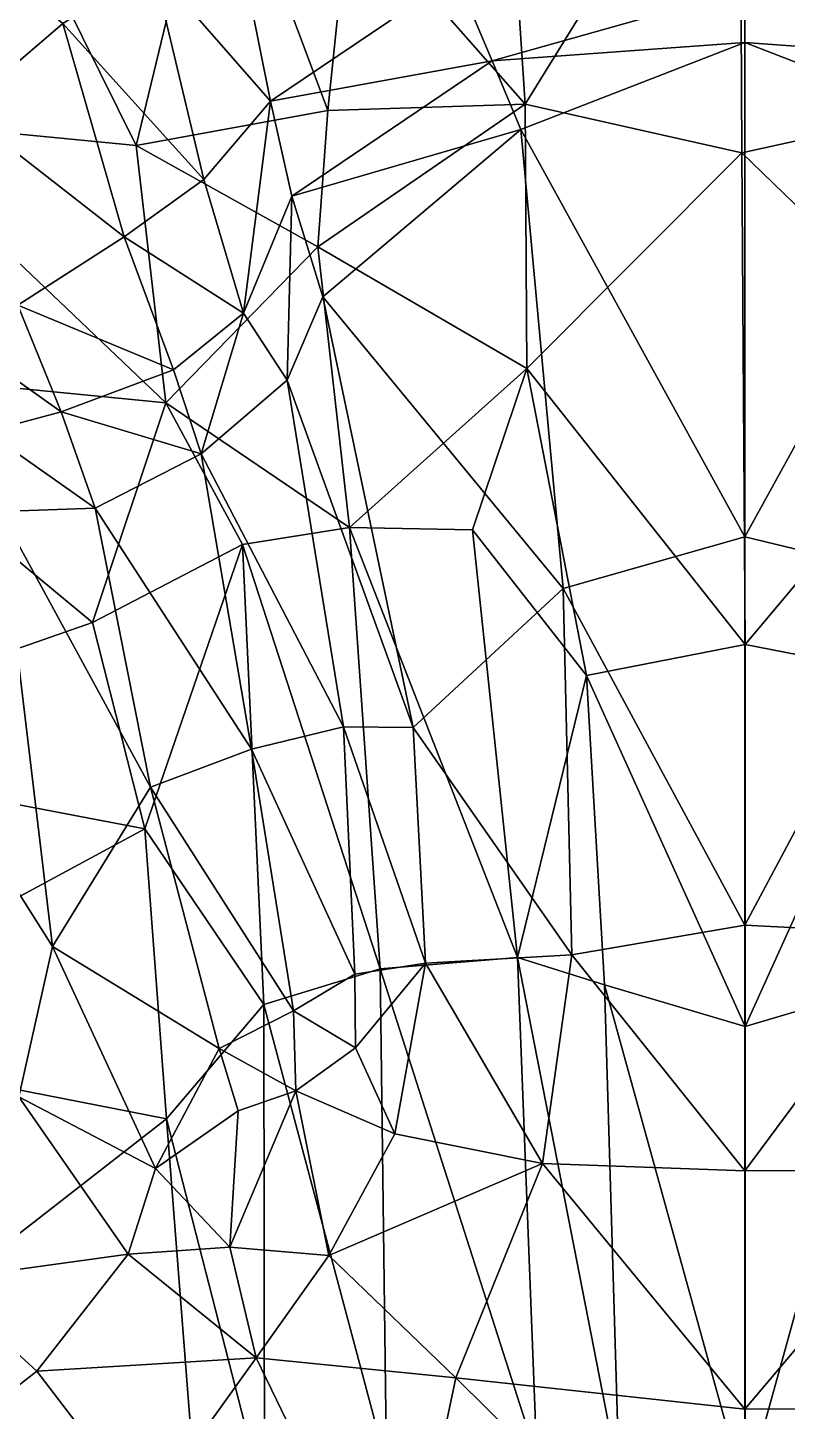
# Model space of a CAD drawing. Extents: x -4.77 to 4.77, y -2.48 to 3.3.
# Drawn here: x -0.1608 to 0.0092, y -0.2596 to 0.0501 of the extents above; entities that cross this region are included whole.
import ezdxf

# ---------------------------------------------------------------- set-up
doc = ezdxf.new("R2010")
doc.units = 0

msp = doc.modelspace()

# ---------------------------------------------------------------- linework, layer by layer
for points in [[(-0.04944, 0.03297, -1.16012), (-0.05414, 0.10436, -1.17116), (-0.00139, 0.11077, -1.1718)], [(-0.04944, 0.03297, 1.16012), (-0.00139, 0.11077, 1.1718), (-0.05414, 0.10436, 1.17116)], [(-0.04944, 0.03297, -1.16012), (-0.00139, 0.11077, -1.1718), (-0.00095, 0.02212, -1.158)], [(-0.04944, 0.03297, 1.16012), (-0.00095, 0.02212, 1.158), (-0.00139, 0.11077, 1.1718)], [(0.0481, 0.03289, -1.1601), (-0.00139, 0.11077, -1.1718), (0.05128, 0.10439, -1.17116)], [(0.0481, 0.03289, -1.1601), (-0.00095, 0.02212, -1.158), (-0.00139, 0.11077, -1.1718)], [(0.0481, 0.03289, 1.1601), (0.05128, 0.10439, 1.17116), (-0.00139, 0.11077, 1.1718)], [(0.0481, 0.03289, 1.1601), (-0.00139, 0.11077, 1.1718), (-0.00095, 0.02212, 1.158)], [(-0.04944, 0.03297, -1.16012), (-0.08884, 0.07774, -1.16704), (-0.05414, 0.10436, -1.17116)], [(-0.04944, 0.03297, 1.16012), (-0.05414, 0.10436, 1.17116), (-0.08884, 0.07774, 1.16704)], [(-0.13652, 0.02374, -1.1574), (-0.19651, 0.02959, -1.15608), (-0.17296, 0.0972, -1.16796)], [(-0.13652, 0.02374, 1.1574), (-0.17296, 0.0972, 1.16796), (-0.19651, 0.02959, 1.15608)], [(-0.13652, 0.02374, -1.1574), (-0.17296, 0.0972, -1.16796), (-0.11856, 0.09814, -1.16964)], [(-0.13652, 0.02374, 1.1574), (-0.11856, 0.09814, 1.16964), (-0.17296, 0.0972, 1.16796)], [(-0.11856, 0.09814, -1.16964), (-0.09365, 0.03156, -1.15963), (-0.13652, 0.02374, -1.1574)], [(-0.11856, 0.09814, 1.16964), (-0.13652, 0.02374, 1.1574), (-0.09365, 0.03156, 1.15963)], [(-0.11856, 0.09814, -1.16964), (-0.08884, 0.07774, -1.16704), (-0.09365, 0.03156, -1.15963)], [(-0.11856, 0.09814, 1.16964), (-0.09365, 0.03156, 1.15963), (-0.08884, 0.07774, 1.16704)], [(-0.15293, 0.05105, 0.89885), (-0.1859, 0.07858, 0.8563), (-0.17563, 0.03166, 0.88662)], [(-0.15293, 0.05105, -0.89885), (-0.17563, 0.03166, -0.88662), (-0.1859, 0.07858, -0.8563)], [(-0.04944, 0.03297, -1.16012), (-0.09365, 0.03156, -1.15963), (-0.08884, 0.07774, -1.16704)], [(-0.04944, 0.03297, 1.16012), (-0.08884, 0.07774, 1.16704), (-0.09365, 0.03156, 1.15963)], [(-0.13273, 0.06374, 0.8896), (-0.10642, 0.03366, 0.85642), (-0.11368, 0.06972, 0.85989)], [(-0.13273, 0.06374, -0.8896), (-0.11368, 0.06972, -0.85989), (-0.10642, 0.03366, -0.85642)], [(-0.11368, 0.06972, 0.85989), (-0.10642, 0.03366, 0.85642), (-0.06493, 0.0617, 0.85893)], [(-0.11368, 0.06972, -0.85989), (-0.06493, 0.0617, -0.85893), (-0.10642, 0.03366, -0.85642)], [(-0.15293, 0.05105, 0.89885), (-0.12136, 0.01613, 0.89637), (-0.13273, 0.06374, 0.8896)], [(-0.15293, 0.05105, -0.89885), (-0.13273, 0.06374, -0.8896), (-0.12136, 0.01613, -0.89637)], [(-0.13273, 0.06374, 0.8896), (-0.12136, 0.01613, 0.89637), (-0.10642, 0.03366, 0.85642)], [(-0.13273, 0.06374, -0.8896), (-0.10642, 0.03366, -0.85642), (-0.12136, 0.01613, -0.89637)], [(-0.05685, 0.04268, 0.82412), (-0.06493, 0.0617, 0.85893), (-0.10642, 0.03366, 0.85642)], [(-0.05685, 0.04268, -0.82412), (-0.10642, 0.03366, -0.85642), (-0.06493, 0.0617, -0.85893)], [(-0.00026, 0.05867, 0.82751), (-0.06493, 0.0617, 0.85893), (-0.05685, 0.04268, 0.82412)], [(-0.00026, 0.05867, -0.82751), (-0.05685, 0.04268, -0.82412), (-0.06493, 0.0617, -0.85893)], [(0.06442, 0.06169, 0.85894), (-0.00026, 0.05867, 0.82751), (0.05634, 0.04267, 0.82412)], [(0.06442, 0.06169, -0.85894), (0.05634, 0.04267, -0.82412), (-0.00026, 0.05867, -0.82751)], [(-0.05685, 0.04268, 0.82412), (-0.00026, 0.04679, 0.79538), (-0.00026, 0.05867, 0.82751)], [(-0.05685, 0.04268, -0.82412), (-0.00026, 0.05867, -0.82751), (-0.00026, 0.04679, -0.79538)], [(-0.00026, 0.04679, 0.79538), (0.05634, 0.04267, 0.82412), (-0.00026, 0.05867, 0.82751)], [(-0.00026, 0.04679, -0.79538), (-0.00026, 0.05867, -0.82751), (0.05634, 0.04267, -0.82412)], [(-0.17563, 0.03166, 0.88662), (-0.13923, 0.00327, 0.90251), (-0.15293, 0.05105, 0.89885)], [(-0.17563, 0.03166, -0.88662), (-0.15293, 0.05105, -0.89885), (-0.13923, 0.00327, -0.90251)], [(-0.15293, 0.05105, 0.89885), (-0.13923, 0.00327, 0.90251), (-0.12136, 0.01613, 0.89637)], [(-0.15293, 0.05105, -0.89885), (-0.12136, 0.01613, -0.89637), (-0.13923, 0.00327, -0.90251)], [(-0.05685, 0.04268, 0.82412), (-0.05042, 0.02731, 0.79197), (-0.00026, 0.04679, 0.79538)], [(-0.05685, 0.04268, -0.82412), (-0.00026, 0.04679, -0.79538), (-0.05042, 0.02731, -0.79197)], [(-0.05042, 0.02731, 0.79197), (-0.00026, -0.06383, 0.8017), (-0.00026, 0.04679, 0.79538)], [(-0.05042, 0.02731, -0.79197), (-0.00026, 0.04679, -0.79538), (-0.00026, -0.06383, -0.8017)], [(-0.00026, -0.06383, 0.8017), (0.04991, 0.0273, 0.79197), (-0.00026, 0.04679, 0.79538)], [(-0.00026, 0.04679, 0.79538), (0.04991, 0.0273, 0.79197), (0.05634, 0.04267, 0.82412)], [(-0.00026, -0.06383, -0.8017), (-0.00026, 0.04679, -0.79538), (0.04991, 0.0273, -0.79197)], [(-0.00026, 0.04679, -0.79538), (0.05634, 0.04267, -0.82412), (0.04991, 0.0273, -0.79197)], [(-0.05685, 0.04268, 0.82412), (-0.10642, 0.03366, 0.85642), (-0.10169, 0.01239, 0.81653)], [(-0.05685, 0.04268, -0.82412), (-0.10169, 0.01239, -0.81653), (-0.10642, 0.03366, -0.85642)], [(-0.10169, 0.01239, 0.81653), (-0.05042, 0.02731, 0.79197), (-0.05685, 0.04268, 0.82412)], [(-0.10169, 0.01239, -0.81653), (-0.05685, 0.04268, -0.82412), (-0.05042, 0.02731, -0.79197)], [(-0.17563, 0.03166, 0.88662), (-0.16299, -0.01196, 0.88544), (-0.13923, 0.00327, 0.90251)], [(-0.17563, 0.03166, -0.88662), (-0.13923, 0.00327, -0.90251), (-0.16299, -0.01196, -0.88544)], [(-0.13652, 0.02374, -1.1574), (-0.09365, 0.03156, -1.15963), (-0.09586, 0.00103, -1.15671)], [(-0.13652, 0.02374, 1.1574), (-0.09586, 0.00103, 1.15671), (-0.09365, 0.03156, 1.15963)], [(-0.11252, -0.01381, 0.87451), (-0.10642, 0.03366, 0.85642), (-0.12136, 0.01613, 0.89637)], [(-0.11252, -0.01381, -0.87451), (-0.12136, 0.01613, -0.89637), (-0.10642, 0.03366, -0.85642)], [(-0.11252, -0.01381, 0.87451), (-0.10169, 0.01239, 0.81653), (-0.10642, 0.03366, 0.85642)], [(-0.11252, -0.01381, -0.87451), (-0.10642, 0.03366, -0.85642), (-0.10169, 0.01239, -0.81653)], [(-0.09586, 0.00103, -1.15671), (-0.04944, 0.03297, -1.16012), (-0.04906, -0.02618, -1.15129)], [(-0.09586, 0.00103, -1.15671), (-0.09365, 0.03156, -1.15963), (-0.04944, 0.03297, -1.16012)], [(-0.09586, 0.00103, 1.15671), (-0.04906, -0.02618, 1.15129), (-0.04944, 0.03297, 1.16012)], [(-0.09586, 0.00103, 1.15671), (-0.04944, 0.03297, 1.16012), (-0.09365, 0.03156, 1.15963)], [(-0.04906, -0.02618, -1.15129), (-0.04944, 0.03297, -1.16012), (-0.00095, 0.02212, -1.158)], [(-0.04906, -0.02618, 1.15129), (-0.00095, 0.02212, 1.158), (-0.04944, 0.03297, 1.16012)], [(0.05042, -0.02764, -1.1521), (-0.00095, 0.02212, -1.158), (0.0481, 0.03289, -1.1601)], [(0.05042, -0.02764, 1.1521), (0.0481, 0.03289, 1.1601), (-0.00095, 0.02212, 1.158)], [(-0.19651, 0.02959, -1.15608), (-0.12991, -0.03387, -1.15045), (-0.21583, -0.02539, -1.14448)], [(-0.19651, 0.02959, 1.15608), (-0.21583, -0.02539, 1.14448), (-0.12991, -0.03387, 1.15045)], [(-0.19651, 0.02959, -1.15608), (-0.13652, 0.02374, -1.1574), (-0.12991, -0.03387, -1.15045)], [(-0.19651, 0.02959, 1.15608), (-0.12991, -0.03387, 1.15045), (-0.13652, 0.02374, 1.1574)], [(-0.10169, 0.01239, 0.81653), (-0.09476, -0.01011, 0.78912), (-0.05042, 0.02731, 0.79197)], [(-0.10169, 0.01239, -0.81653), (-0.05042, 0.02731, -0.79197), (-0.09476, -0.01011, -0.78912)], [(-0.09476, -0.01011, 0.78912), (-0.04094, -0.07538, 0.80173), (-0.05042, 0.02731, 0.79197)], [(-0.09476, -0.01011, -0.78912), (-0.05042, 0.02731, -0.79197), (-0.04094, -0.07538, -0.80173)], [(-0.05042, 0.02731, 0.79197), (-0.04094, -0.07538, 0.80173), (-0.00026, -0.06383, 0.8017)], [(-0.05042, 0.02731, -0.79197), (-0.00026, -0.06383, -0.8017), (-0.04094, -0.07538, -0.80173)], [(-0.00026, -0.06383, 0.8017), (0.04083, -0.07378, 0.80146), (0.04991, 0.0273, 0.79197)], [(-0.00026, -0.06383, -0.8017), (0.04991, 0.0273, -0.79197), (0.04083, -0.07378, -0.80146)], [(-0.13652, 0.02374, -1.1574), (-0.09586, 0.00103, -1.15671), (-0.12991, -0.03387, -1.15045)], [(-0.13652, 0.02374, 1.1574), (-0.12991, -0.03387, 1.15045), (-0.09586, 0.00103, 1.15671)], [(-0.04906, -0.02618, -1.15129), (-0.00095, 0.02212, -1.158), (-0.0002, -0.08795, -1.13693)], [(-0.04906, -0.02618, 1.15129), (-0.0002, -0.08795, 1.13693), (-0.00095, 0.02212, 1.158)], [(0.05042, -0.02764, -1.1521), (-0.0002, -0.08795, -1.13693), (-0.00095, 0.02212, -1.158)], [(0.05042, -0.02764, 1.1521), (-0.00095, 0.02212, 1.158), (-0.0002, -0.08795, 1.13693)], [(-0.11252, -0.01381, 0.87451), (-0.12136, 0.01613, 0.89637), (-0.13923, 0.00327, 0.90251)], [(-0.11252, -0.01381, -0.87451), (-0.13923, 0.00327, -0.90251), (-0.12136, 0.01613, -0.89637)], [(-0.10169, 0.01239, 0.81653), (-0.11252, -0.01381, 0.87451), (-0.10272, -0.02881, 0.8326)], [(-0.10169, 0.01239, -0.81653), (-0.10272, -0.02881, -0.8326), (-0.11252, -0.01381, -0.87451)], [(-0.10169, 0.01239, 0.81653), (-0.10272, -0.02881, 0.8326), (-0.09476, -0.01011, 0.78912)], [(-0.10169, 0.01239, -0.81653), (-0.09476, -0.01011, -0.78912), (-0.10272, -0.02881, -0.8326)], [(-0.12814, -0.02647, 0.87677), (-0.13923, 0.00327, 0.90251), (-0.16299, -0.01196, 0.88544)], [(-0.12814, -0.02647, -0.87677), (-0.16299, -0.01196, -0.88544), (-0.13923, 0.00327, -0.90251)], [(-0.11252, -0.01381, 0.87451), (-0.13923, 0.00327, 0.90251), (-0.12814, -0.02647, 0.87677)], [(-0.11252, -0.01381, -0.87451), (-0.12814, -0.02647, -0.87677), (-0.13923, 0.00327, -0.90251)], [(-0.12991, -0.03387, -1.15045), (-0.09586, 0.00103, -1.15671), (-0.0888, -0.06175, -1.17852)], [(-0.12991, -0.03387, 1.15045), (-0.0888, -0.06175, 1.17852), (-0.09586, 0.00103, 1.15671)], [(-0.0888, -0.06175, -1.17852), (-0.09586, 0.00103, -1.15671), (-0.04906, -0.02618, -1.15129)], [(-0.0888, -0.06175, 1.17852), (-0.04906, -0.02618, 1.15129), (-0.09586, 0.00103, 1.15671)], [(-0.15332, -0.03583, 0.85331), (-0.16299, -0.01196, 0.88544), (-0.17748, -0.01871, 0.84702)], [(-0.15332, -0.03583, -0.85331), (-0.17748, -0.01871, -0.84702), (-0.16299, -0.01196, -0.88544)], [(-0.12814, -0.02647, 0.87677), (-0.16299, -0.01196, 0.88544), (-0.15332, -0.03583, 0.85331)], [(-0.12814, -0.02647, -0.87677), (-0.15332, -0.03583, -0.85331), (-0.16299, -0.01196, -0.88544)], [(-0.07449, -0.10649, 0.80355), (-0.09476, -0.01011, 0.78912), (-0.10272, -0.02881, 0.8326)], [(-0.07449, -0.10649, -0.80355), (-0.10272, -0.02881, -0.8326), (-0.09476, -0.01011, -0.78912)], [(-0.09476, -0.01011, 0.78912), (-0.07449, -0.10649, 0.80355), (-0.04094, -0.07538, 0.80173)], [(-0.09476, -0.01011, -0.78912), (-0.04094, -0.07538, -0.80173), (-0.07449, -0.10649, -0.80355)], [(-0.11252, -0.01381, 0.87451), (-0.12814, -0.02647, 0.87677), (-0.122, -0.04524, 0.8391)], [(-0.11252, -0.01381, -0.87451), (-0.122, -0.04524, -0.8391), (-0.12814, -0.02647, -0.87677)], [(-0.11252, -0.01381, 0.87451), (-0.122, -0.04524, 0.8391), (-0.10272, -0.02881, 0.8326)], [(-0.11252, -0.01381, -0.87451), (-0.10272, -0.02881, -0.8326), (-0.122, -0.04524, -0.8391)], [(-0.15332, -0.03583, 0.85331), (-0.17748, -0.01871, 0.84702), (-0.16999, -0.04037, 0.81395)], [(-0.15332, -0.03583, -0.85331), (-0.16999, -0.04037, -0.81395), (-0.17748, -0.01871, -0.84702)], [(-0.21583, -0.02539, -1.14448), (-0.14631, -0.08302, -1.13757), (-0.2278, -0.11145, -1.12538)], [(-0.21583, -0.02539, 1.14448), (-0.2278, -0.11145, 1.12538), (-0.14631, -0.08302, 1.13757)], [(-0.21583, -0.02539, -1.14448), (-0.12991, -0.03387, -1.15045), (-0.14631, -0.08302, -1.13757)], [(-0.21583, -0.02539, 1.14448), (-0.14631, -0.08302, 1.13757), (-0.12991, -0.03387, 1.15045)], [(-0.15332, -0.03583, 0.85331), (-0.122, -0.04524, 0.8391), (-0.12814, -0.02647, 0.87677)], [(-0.15332, -0.03583, -0.85331), (-0.12814, -0.02647, -0.87677), (-0.122, -0.04524, -0.8391)], [(-0.0888, -0.06175, -1.17852), (-0.04906, -0.02618, -1.15129), (-0.06126, -0.06225, -1.1714)], [(-0.0888, -0.06175, 1.17852), (-0.06126, -0.06225, 1.1714), (-0.04906, -0.02618, 1.15129)], [(-0.04906, -0.02618, -1.15129), (-0.03574, -0.09491, -1.15171), (-0.06126, -0.06225, -1.1714)], [(-0.04906, -0.02618, 1.15129), (-0.06126, -0.06225, 1.1714), (-0.03574, -0.09491, 1.15171)], [(-0.04906, -0.02618, -1.15129), (-0.0002, -0.08795, -1.13693), (-0.03574, -0.09491, -1.15171)], [(-0.04906, -0.02618, 1.15129), (-0.03574, -0.09491, 1.15171), (-0.0002, -0.08795, 1.13693)], [(0.05042, -0.02764, -1.1521), (0.03535, -0.09491, -1.15171), (-0.0002, -0.08795, -1.13693)], [(0.05042, -0.02764, 1.1521), (-0.0002, -0.08795, 1.13693), (0.03535, -0.09491, 1.15171)], [(-0.122, -0.04524, 0.8391), (-0.0901, -0.10637, 0.82292), (-0.10272, -0.02881, 0.8326)], [(-0.122, -0.04524, -0.8391), (-0.10272, -0.02881, -0.8326), (-0.0901, -0.10637, -0.82292)], [(-0.07449, -0.10649, 0.80355), (-0.10272, -0.02881, 0.8326), (-0.0901, -0.10637, 0.82292)], [(-0.07449, -0.10649, -0.80355), (-0.0901, -0.10637, -0.82292), (-0.10272, -0.02881, -0.8326)], [(-0.14631, -0.08302, -1.13757), (-0.12991, -0.03387, -1.15045), (-0.1127, -0.06557, -1.17208)], [(-0.14631, -0.08302, 1.13757), (-0.1127, -0.06557, 1.17208), (-0.12991, -0.03387, 1.15045)], [(-0.12991, -0.03387, -1.15045), (-0.0888, -0.06175, -1.17852), (-0.1127, -0.06557, -1.17208)], [(-0.12991, -0.03387, 1.15045), (-0.1127, -0.06557, 1.17208), (-0.0888, -0.06175, 1.17852)], [(-0.16999, -0.04037, 0.81395), (-0.14572, -0.05742, 0.82656), (-0.15332, -0.03583, 0.85331)], [(-0.16999, -0.04037, -0.81395), (-0.15332, -0.03583, -0.85331), (-0.14572, -0.05742, -0.82656)], [(-0.15332, -0.03583, 0.85331), (-0.14572, -0.05742, 0.82656), (-0.122, -0.04524, 0.8391)], [(-0.15332, -0.03583, -0.85331), (-0.122, -0.04524, -0.8391), (-0.14572, -0.05742, -0.82656)], [(-0.16999, -0.04037, 0.81395), (-0.16689, -0.05821, 0.78628), (-0.14572, -0.05742, 0.82656)], [(-0.16999, -0.04037, -0.81395), (-0.14572, -0.05742, -0.82656), (-0.16689, -0.05821, -0.78628)], [(-0.1107, -0.11134, 0.83696), (-0.122, -0.04524, 0.8391), (-0.14572, -0.05742, 0.82656)], [(-0.1107, -0.11134, -0.83696), (-0.14572, -0.05742, -0.82656), (-0.122, -0.04524, -0.8391)], [(-0.122, -0.04524, 0.8391), (-0.1107, -0.11134, 0.83696), (-0.0901, -0.10637, 0.82292)], [(-0.122, -0.04524, -0.8391), (-0.0901, -0.10637, -0.82292), (-0.1107, -0.11134, -0.83696)], [(-0.15522, -0.15557, 0.79337), (-0.16689, -0.05821, 0.78628), (-0.19007, -0.10047, 0.7814)], [(-0.15522, -0.15557, -0.79337), (-0.19007, -0.10047, -0.7814), (-0.16689, -0.05821, -0.78628)], [(-0.16689, -0.05821, 0.78628), (-0.13332, -0.11991, 0.83327), (-0.14572, -0.05742, 0.82656)], [(-0.16689, -0.05821, -0.78628), (-0.14572, -0.05742, -0.82656), (-0.13332, -0.11991, -0.83327)], [(-0.16689, -0.05821, 0.78628), (-0.15522, -0.15557, 0.79337), (-0.13332, -0.11991, 0.83327)], [(-0.16689, -0.05821, -0.78628), (-0.13332, -0.11991, -0.83327), (-0.15522, -0.15557, -0.79337)], [(-0.1107, -0.11134, 0.83696), (-0.14572, -0.05742, 0.82656), (-0.13332, -0.11991, 0.83327)], [(-0.1107, -0.11134, -0.83696), (-0.13332, -0.11991, -0.83327), (-0.14572, -0.05742, -0.82656)], [(-0.08193, -0.16057, -1.21379), (-0.1127, -0.06557, -1.17208), (-0.0888, -0.06175, -1.17852)], [(-0.08193, -0.16057, 1.21379), (-0.0888, -0.06175, 1.17852), (-0.1127, -0.06557, 1.17208)], [(-0.0888, -0.06175, -1.17852), (-0.05117, -0.15803, -1.2034), (-0.08193, -0.16057, -1.21379)], [(-0.0888, -0.06175, -1.17852), (-0.06126, -0.06225, -1.1714), (-0.05117, -0.15803, -1.2034)], [(-0.0888, -0.06175, 1.17852), (-0.08193, -0.16057, 1.21379), (-0.05117, -0.15803, 1.2034)], [(-0.0888, -0.06175, 1.17852), (-0.05117, -0.15803, 1.2034), (-0.06126, -0.06225, 1.1714)], [(-0.03574, -0.09491, -1.15171), (-0.05117, -0.15803, -1.2034), (-0.06126, -0.06225, -1.1714)], [(-0.03574, -0.09491, 1.15171), (-0.06126, -0.06225, 1.1714), (-0.05117, -0.15803, 1.2034)], [(-0.00026, -0.15076, 0.80884), (-0.00026, -0.06383, 0.8017), (-0.04094, -0.07538, 0.80173)], [(-0.00026, -0.15076, -0.80884), (-0.04094, -0.07538, -0.80173), (-0.00026, -0.06383, -0.8017)], [(0.04083, -0.07378, 0.80146), (-0.00026, -0.06383, 0.8017), (-0.00026, -0.15076, 0.80884)], [(0.04083, -0.07378, -0.80146), (-0.00026, -0.15076, -0.80884), (-0.00026, -0.06383, -0.8017)], [(-0.14631, -0.08302, -1.13757), (-0.1127, -0.06557, -1.17208), (-0.13461, -0.12923, -1.1397)], [(-0.14631, -0.08302, 1.13757), (-0.13461, -0.12923, 1.1397), (-0.1127, -0.06557, 1.17208)], [(-0.13461, -0.12923, -1.1397), (-0.1127, -0.06557, -1.17208), (-0.10793, -0.16851, -1.20715)], [(-0.13461, -0.12923, 1.1397), (-0.10793, -0.16851, 1.20715), (-0.1127, -0.06557, 1.17208)], [(-0.08193, -0.16057, -1.21379), (-0.10793, -0.16851, -1.20715), (-0.1127, -0.06557, -1.17208)], [(-0.08193, -0.16057, 1.21379), (-0.1127, -0.06557, 1.17208), (-0.10793, -0.16851, 1.20715)], [(0.04083, -0.07378, 0.80146), (-0.00026, -0.15076, 0.80884), (0.03906, -0.15276, 0.80771)], [(0.04083, -0.07378, -0.80146), (0.03906, -0.15276, -0.80771), (-0.00026, -0.15076, -0.80884)], [(-0.03903, -0.15741, 0.80802), (-0.04094, -0.07538, 0.80173), (-0.07449, -0.10649, 0.80355)], [(-0.03903, -0.15741, -0.80802), (-0.07449, -0.10649, -0.80355), (-0.04094, -0.07538, -0.80173)], [(-0.00026, -0.15076, 0.80884), (-0.04094, -0.07538, 0.80173), (-0.03903, -0.15741, 0.80802)], [(-0.00026, -0.15076, -0.80884), (-0.03903, -0.15741, -0.80802), (-0.04094, -0.07538, -0.80173)], [(-0.13461, -0.12923, -1.1397), (-0.2278, -0.11145, -1.12538), (-0.14631, -0.08302, -1.13757)], [(-0.13461, -0.12923, 1.1397), (-0.14631, -0.08302, 1.13757), (-0.2278, -0.11145, 1.12538)], [(-0.0002, -0.17344, -1.15983), (-0.03574, -0.09491, -1.15171), (-0.0002, -0.08795, -1.13693)], [(-0.0002, -0.17344, 1.15983), (-0.0002, -0.08795, 1.13693), (-0.03574, -0.09491, 1.15171)], [(-0.0002, -0.17344, -1.15983), (-0.0002, -0.08795, -1.13693), (0.03535, -0.09491, -1.15171)], [(-0.0002, -0.17344, 1.15983), (0.03535, -0.09491, 1.15171), (-0.0002, -0.08795, 1.13693)], [(-0.03574, -0.09491, -1.15171), (-0.03173, -0.16414, -1.17855), (-0.05117, -0.15803, -1.2034)], [(-0.03574, -0.09491, 1.15171), (-0.05117, -0.15803, 1.2034), (-0.03173, -0.16414, 1.17855)], [(-0.0002, -0.17344, -1.15983), (-0.03173, -0.16414, -1.17855), (-0.03574, -0.09491, -1.15171)], [(-0.0002, -0.17344, 1.15983), (-0.03574, -0.09491, 1.15171), (-0.03173, -0.16414, 1.17855)], [(-0.0002, -0.17344, -1.15983), (0.03535, -0.09491, -1.15171), (0.03134, -0.16414, -1.17854)], [(-0.0002, -0.17344, 1.15983), (0.03134, -0.16414, 1.17854), (0.03535, -0.09491, 1.15171)], [(-0.15522, -0.15557, 0.79337), (-0.19007, -0.10047, 0.7814), (-0.16282, -0.1892, 0.7913)], [(-0.15522, -0.15557, -0.79337), (-0.16282, -0.1892, -0.7913), (-0.19007, -0.10047, -0.7814)], [(-0.08761, -0.16171, 0.82298), (-0.0901, -0.10637, 0.82292), (-0.1107, -0.11134, 0.83696)], [(-0.08761, -0.16171, -0.82298), (-0.1107, -0.11134, -0.83696), (-0.0901, -0.10637, -0.82292)], [(-0.07174, -0.15925, 0.80789), (-0.0901, -0.10637, 0.82292), (-0.08761, -0.16171, 0.82298)], [(-0.07174, -0.15925, 0.80789), (-0.07449, -0.10649, 0.80355), (-0.0901, -0.10637, 0.82292)], [(-0.07174, -0.15925, -0.80789), (-0.08761, -0.16171, -0.82298), (-0.0901, -0.10637, -0.82292)], [(-0.07174, -0.15925, -0.80789), (-0.0901, -0.10637, -0.82292), (-0.07449, -0.10649, -0.80355)], [(-0.03903, -0.15741, 0.80802), (-0.07449, -0.10649, 0.80355), (-0.07174, -0.15925, 0.80789)], [(-0.03903, -0.15741, -0.80802), (-0.07174, -0.15925, -0.80789), (-0.07449, -0.10649, -0.80355)], [(-0.13461, -0.12923, -1.1397), (-0.2215, -0.17615, -1.11042), (-0.2278, -0.11145, -1.12538)], [(-0.13461, -0.12923, 1.1397), (-0.2278, -0.11145, 1.12538), (-0.2215, -0.17615, 1.11042)], [(-0.13332, -0.11991, 0.83327), (-0.10134, -0.16993, 0.82953), (-0.1107, -0.11134, 0.83696)], [(-0.13332, -0.11991, -0.83327), (-0.1107, -0.11134, -0.83696), (-0.10134, -0.16993, -0.82953)], [(-0.08761, -0.16171, 0.82298), (-0.1107, -0.11134, 0.83696), (-0.10134, -0.16993, 0.82953)], [(-0.08761, -0.16171, -0.82298), (-0.10134, -0.16993, -0.82953), (-0.1107, -0.11134, -0.83696)], [(-0.11793, -0.17836, 0.82755), (-0.13332, -0.11991, 0.83327), (-0.15522, -0.15557, 0.79337)], [(-0.11793, -0.17836, -0.82755), (-0.15522, -0.15557, -0.79337), (-0.13332, -0.11991, -0.83327)], [(-0.13332, -0.11991, 0.83327), (-0.11793, -0.17836, 0.82755), (-0.10134, -0.16993, 0.82953)], [(-0.13332, -0.11991, -0.83327), (-0.10134, -0.16993, -0.82953), (-0.11793, -0.17836, -0.82755)], [(-0.12973, -0.19409, -1.16874), (-0.2215, -0.17615, -1.11042), (-0.13461, -0.12923, -1.1397)], [(-0.12973, -0.19409, 1.16874), (-0.13461, -0.12923, 1.1397), (-0.2215, -0.17615, 1.11042)], [(-0.13461, -0.12923, -1.1397), (-0.10793, -0.16851, -1.20715), (-0.12973, -0.19409, -1.16874)], [(-0.13461, -0.12923, 1.1397), (-0.12973, -0.19409, 1.16874), (-0.10793, -0.16851, 1.20715)], [(-0.03903, -0.15741, 0.80802), (-0.00027, -0.20575, 0.81068), (-0.00026, -0.15076, 0.80884)], [(-0.03903, -0.15741, -0.80802), (-0.00026, -0.15076, -0.80884), (-0.00027, -0.20575, -0.81068)], [(0.03906, -0.15276, 0.80771), (-0.00026, -0.15076, 0.80884), (-0.00027, -0.20575, 0.81068)], [(0.03906, -0.15276, -0.80771), (-0.00027, -0.20575, -0.81068), (-0.00026, -0.15076, -0.80884)], [(0.03906, -0.15276, 0.80771), (-0.00027, -0.20575, 0.81068), (0.045, -0.20551, 0.8092)], [(0.03906, -0.15276, -0.80771), (0.045, -0.20551, -0.8092), (-0.00027, -0.20575, -0.81068)], [(-0.16282, -0.1892, 0.7913), (-0.13221, -0.20527, 0.8075), (-0.15522, -0.15557, 0.79337)], [(-0.16282, -0.1892, -0.7913), (-0.15522, -0.15557, -0.79337), (-0.13221, -0.20527, -0.8075)], [(-0.11793, -0.17836, 0.82755), (-0.15522, -0.15557, 0.79337), (-0.13221, -0.20527, 0.8075)], [(-0.11793, -0.17836, -0.82755), (-0.13221, -0.20527, -0.8075), (-0.15522, -0.15557, -0.79337)], [(-0.07174, -0.15925, 0.80789), (-0.04555, -0.20415, 0.80926), (-0.03903, -0.15741, 0.80802)], [(-0.07174, -0.15925, -0.80789), (-0.03903, -0.15741, -0.80802), (-0.04555, -0.20415, -0.80926)], [(-0.03903, -0.15741, 0.80802), (-0.04555, -0.20415, 0.80926), (-0.00027, -0.20575, 0.81068)], [(-0.03903, -0.15741, -0.80802), (-0.00027, -0.20575, -0.81068), (-0.04555, -0.20415, -0.80926)], [(-0.0805, -0.27148, -1.25912), (-0.10793, -0.16851, -1.20715), (-0.08193, -0.16057, -1.21379)], [(-0.0805, -0.27148, 1.25912), (-0.08193, -0.16057, 1.21379), (-0.10793, -0.16851, 1.20715)], [(-0.07174, -0.15925, 0.80789), (-0.08761, -0.16171, 0.82298), (-0.08746, -0.17824, 0.81991)], [(-0.07174, -0.15925, -0.80789), (-0.08746, -0.17824, -0.81991), (-0.08761, -0.16171, -0.82298)], [(-0.07174, -0.15925, 0.80789), (-0.08746, -0.17824, 0.81991), (-0.07862, -0.19747, 0.8099)], [(-0.07174, -0.15925, -0.80789), (-0.07862, -0.19747, -0.8099), (-0.08746, -0.17824, -0.81991)], [(-0.08193, -0.16057, -1.21379), (-0.05117, -0.15803, -1.2034), (-0.04684, -0.2699, -1.25259)], [(-0.08193, -0.16057, 1.21379), (-0.04684, -0.2699, 1.25259), (-0.05117, -0.15803, 1.2034)], [(-0.08193, -0.16057, -1.21379), (-0.04684, -0.2699, -1.25259), (-0.0805, -0.27148, -1.25912)], [(-0.08193, -0.16057, 1.21379), (-0.0805, -0.27148, 1.25912), (-0.04684, -0.2699, 1.25259)], [(-0.07174, -0.15925, 0.80789), (-0.07862, -0.19747, 0.8099), (-0.04555, -0.20415, 0.80926)], [(-0.07174, -0.15925, -0.80789), (-0.04555, -0.20415, -0.80926), (-0.07862, -0.19747, -0.8099)], [(-0.05117, -0.15803, -1.2034), (-0.02839, -0.27448, -1.23574), (-0.04684, -0.2699, -1.25259)], [(-0.05117, -0.15803, -1.2034), (-0.03173, -0.16414, -1.17855), (-0.02839, -0.27448, -1.23574)], [(-0.05117, -0.15803, 1.2034), (-0.04684, -0.2699, 1.25259), (-0.02839, -0.27448, 1.23574)], [(-0.05117, -0.15803, 1.2034), (-0.02839, -0.27448, 1.23574), (-0.03173, -0.16414, 1.17855)], [(-0.10134, -0.16993, 0.82953), (-0.08746, -0.17824, 0.81991), (-0.08761, -0.16171, 0.82298)], [(-0.10134, -0.16993, -0.82953), (-0.08761, -0.16171, -0.82298), (-0.08746, -0.17824, -0.81991)], [(-0.0002, -0.27803, -1.21636), (-0.03173, -0.16414, -1.17855), (-0.0002, -0.17344, -1.15983)], [(-0.0002, -0.27803, -1.21636), (-0.02839, -0.27448, -1.23574), (-0.03173, -0.16414, -1.17855)], [(-0.0002, -0.27803, 1.21636), (-0.0002, -0.17344, 1.15983), (-0.03173, -0.16414, 1.17855)], [(-0.0002, -0.27803, 1.21636), (-0.03173, -0.16414, 1.17855), (-0.02839, -0.27448, 1.23574)], [(0.03134, -0.16414, -1.17854), (-0.0002, -0.27803, -1.21636), (-0.0002, -0.17344, -1.15983)], [(0.03134, -0.16414, -1.17854), (0.02799, -0.27448, -1.23574), (-0.0002, -0.27803, -1.21636)], [(0.03134, -0.16414, 1.17854), (-0.0002, -0.17344, 1.15983), (-0.0002, -0.27803, 1.21636)], [(0.03134, -0.16414, 1.17854), (-0.0002, -0.27803, 1.21636), (0.02799, -0.27448, 1.23574)], [(-0.12973, -0.19409, -1.16874), (-0.10793, -0.16851, -1.20715), (-0.10777, -0.27966, -1.24612)], [(-0.12973, -0.19409, 1.16874), (-0.10777, -0.27966, 1.24612), (-0.10793, -0.16851, 1.20715)], [(-0.11793, -0.17836, 0.82755), (-0.10076, -0.18785, 0.82442), (-0.10134, -0.16993, 0.82953)], [(-0.11793, -0.17836, -0.82755), (-0.10134, -0.16993, -0.82953), (-0.10076, -0.18785, -0.82442)], [(-0.0805, -0.27148, -1.25912), (-0.10777, -0.27966, -1.24612), (-0.10793, -0.16851, -1.20715)], [(-0.0805, -0.27148, 1.25912), (-0.10793, -0.16851, 1.20715), (-0.10777, -0.27966, 1.24612)], [(-0.10134, -0.16993, 0.82953), (-0.10076, -0.18785, 0.82442), (-0.08746, -0.17824, 0.81991)], [(-0.10134, -0.16993, -0.82953), (-0.08746, -0.17824, -0.81991), (-0.10076, -0.18785, -0.82442)], [(-0.12973, -0.19409, -1.16874), (-0.23059, -0.27268, -1.14284), (-0.2215, -0.17615, -1.11042)], [(-0.12973, -0.19409, 1.16874), (-0.2215, -0.17615, 1.11042), (-0.23059, -0.27268, 1.14284)], [(-0.11372, -0.19235, 0.82355), (-0.11793, -0.17836, 0.82755), (-0.13221, -0.20527, 0.8075)], [(-0.11372, -0.19235, -0.82355), (-0.13221, -0.20527, -0.8075), (-0.11793, -0.17836, -0.82755)], [(-0.11793, -0.17836, 0.82755), (-0.11372, -0.19235, 0.82355), (-0.10076, -0.18785, 0.82442)], [(-0.11793, -0.17836, -0.82755), (-0.10076, -0.18785, -0.82442), (-0.11372, -0.19235, -0.82355)], [(-0.07862, -0.19747, 0.8099), (-0.08746, -0.17824, 0.81991), (-0.10076, -0.18785, 0.82442)], [(-0.07862, -0.19747, -0.8099), (-0.10076, -0.18785, -0.82442), (-0.08746, -0.17824, -0.81991)], [(-0.11554, -0.22282, 0.81037), (-0.10076, -0.18785, 0.82442), (-0.11372, -0.19235, 0.82355)], [(-0.11554, -0.22282, 0.81037), (-0.09343, -0.22471, 0.80979), (-0.10076, -0.18785, 0.82442)], [(-0.11554, -0.22282, -0.81037), (-0.11372, -0.19235, -0.82355), (-0.10076, -0.18785, -0.82442)], [(-0.11554, -0.22282, -0.81037), (-0.10076, -0.18785, -0.82442), (-0.09343, -0.22471, -0.80979)], [(-0.07862, -0.19747, 0.8099), (-0.10076, -0.18785, 0.82442), (-0.09343, -0.22471, 0.80979)], [(-0.07862, -0.19747, -0.8099), (-0.09343, -0.22471, -0.80979), (-0.10076, -0.18785, -0.82442)], [(-0.18099, -0.23031, 0.79159), (-0.13829, -0.2244, 0.79813), (-0.16282, -0.1892, 0.7913)], [(-0.18099, -0.23031, -0.79159), (-0.16282, -0.1892, -0.7913), (-0.13829, -0.2244, -0.79813)], [(-0.16282, -0.1892, 0.7913), (-0.13829, -0.2244, 0.79813), (-0.13221, -0.20527, 0.8075)], [(-0.16282, -0.1892, -0.7913), (-0.13221, -0.20527, -0.8075), (-0.13829, -0.2244, -0.79813)], [(-0.12197, -0.29386, -1.21995), (-0.23059, -0.27268, -1.14284), (-0.12973, -0.19409, -1.16874)], [(-0.12197, -0.29386, 1.21995), (-0.12973, -0.19409, 1.16874), (-0.23059, -0.27268, 1.14284)], [(-0.11372, -0.19235, 0.82355), (-0.13221, -0.20527, 0.8075), (-0.11554, -0.22282, 0.81037)], [(-0.11372, -0.19235, -0.82355), (-0.11554, -0.22282, -0.81037), (-0.13221, -0.20527, -0.8075)], [(-0.12973, -0.19409, -1.16874), (-0.10777, -0.27966, -1.24612), (-0.12197, -0.29386, -1.21995)], [(-0.12973, -0.19409, 1.16874), (-0.12197, -0.29386, 1.21995), (-0.10777, -0.27966, 1.24612)], [(-0.09343, -0.22471, 0.80979), (-0.04555, -0.20415, 0.80926), (-0.07862, -0.19747, 0.8099)], [(-0.09343, -0.22471, -0.80979), (-0.07862, -0.19747, -0.8099), (-0.04555, -0.20415, -0.80926)], [(-0.09343, -0.22471, 0.80979), (-0.06494, -0.25213, 0.80836), (-0.04555, -0.20415, 0.80926)], [(-0.09343, -0.22471, -0.80979), (-0.04555, -0.20415, -0.80926), (-0.06494, -0.25213, -0.80836)], [(-0.04555, -0.20415, 0.80926), (-0.06494, -0.25213, 0.80836), (-0.00027, -0.25911, 0.81124)], [(-0.04555, -0.20415, -0.80926), (-0.00027, -0.25911, -0.81124), (-0.06494, -0.25213, -0.80836)], [(-0.04555, -0.20415, 0.80926), (-0.00027, -0.25911, 0.81124), (-0.00027, -0.20575, 0.81068)], [(-0.04555, -0.20415, -0.80926), (-0.00027, -0.20575, -0.81068), (-0.00027, -0.25911, -0.81124)], [(-0.13829, -0.2244, 0.79813), (-0.11554, -0.22282, 0.81037), (-0.13221, -0.20527, 0.8075)], [(-0.13829, -0.2244, -0.79813), (-0.13221, -0.20527, -0.8075), (-0.11554, -0.22282, -0.81037)], [(0.045, -0.20551, 0.8092), (-0.00027, -0.25911, 0.81124), (0.06395, -0.25876, 0.80826)], [(0.045, -0.20551, 0.8092), (-0.00027, -0.20575, 0.81068), (-0.00027, -0.25911, 0.81124)], [(0.045, -0.20551, -0.8092), (0.06395, -0.25876, -0.80826), (-0.00027, -0.25911, -0.81124)], [(0.045, -0.20551, -0.8092), (-0.00027, -0.25911, -0.81124), (-0.00027, -0.20575, -0.81068)], [(-0.13829, -0.2244, 0.79813), (-0.10969, -0.24763, 0.80311), (-0.11554, -0.22282, 0.81037)], [(-0.13829, -0.2244, -0.79813), (-0.11554, -0.22282, -0.81037), (-0.10969, -0.24763, -0.80311)], [(-0.10969, -0.24763, 0.80311), (-0.09343, -0.22471, 0.80979), (-0.11554, -0.22282, 0.81037)], [(-0.10969, -0.24763, -0.80311), (-0.11554, -0.22282, -0.81037), (-0.09343, -0.22471, -0.80979)], [(-0.18099, -0.23031, 0.79159), (-0.15879, -0.2506, 0.79336), (-0.13829, -0.2244, 0.79813)], [(-0.18099, -0.23031, -0.79159), (-0.13829, -0.2244, -0.79813), (-0.15879, -0.2506, -0.79336)], [(-0.10969, -0.24763, 0.80311), (-0.13829, -0.2244, 0.79813), (-0.15879, -0.2506, 0.79336)], [(-0.10969, -0.24763, -0.80311), (-0.15879, -0.2506, -0.79336), (-0.13829, -0.2244, -0.79813)], [(-0.10969, -0.24763, 0.80311), (-0.06494, -0.25213, 0.80836), (-0.09343, -0.22471, 0.80979)], [(-0.10969, -0.24763, -0.80311), (-0.09343, -0.22471, -0.80979), (-0.06494, -0.25213, -0.80836)], [(-0.18041, -0.26743, 0.7883), (-0.15879, -0.2506, 0.79336), (-0.18099, -0.23031, 0.79159)], [(-0.18041, -0.26743, -0.7883), (-0.18099, -0.23031, -0.79159), (-0.15879, -0.2506, -0.79336)], [(-0.10969, -0.24763, 0.80311), (-0.15879, -0.2506, 0.79336), (-0.13448, -0.28228, 0.79837)], [(-0.10969, -0.24763, -0.80311), (-0.13448, -0.28228, -0.79837), (-0.15879, -0.2506, -0.79336)], [(-0.10969, -0.24763, 0.80311), (-0.13448, -0.28228, 0.79837), (-0.07785, -0.31326, 0.80628)], [(-0.10969, -0.24763, -0.80311), (-0.07785, -0.31326, -0.80628), (-0.13448, -0.28228, -0.79837)], [(-0.10969, -0.24763, 0.80311), (-0.07785, -0.31326, 0.80628), (-0.06494, -0.25213, 0.80836)], [(-0.10969, -0.24763, -0.80311), (-0.06494, -0.25213, -0.80836), (-0.07785, -0.31326, -0.80628)], [(-0.13448, -0.28228, 0.79837), (-0.15879, -0.2506, 0.79336), (-0.18041, -0.26743, 0.7883)], [(-0.13448, -0.28228, -0.79837), (-0.18041, -0.26743, -0.7883), (-0.15879, -0.2506, -0.79336)], [(-0.06494, -0.25213, 0.80836), (-0.07785, -0.31326, 0.80628), (-0.00027, -0.31609, 0.8103)], [(-0.06494, -0.25213, -0.80836), (-0.00027, -0.31609, -0.8103), (-0.07785, -0.31326, -0.80628)], [(-0.06494, -0.25213, 0.80836), (-0.00027, -0.31609, 0.8103), (-0.00027, -0.25911, 0.81124)], [(-0.06494, -0.25213, -0.80836), (-0.00027, -0.25911, -0.81124), (-0.00027, -0.31609, -0.8103)], [(0.06395, -0.25876, 0.80826), (-0.00027, -0.31609, 0.8103), (0.07766, -0.31206, 0.80611)], [(0.06395, -0.25876, 0.80826), (-0.00027, -0.25911, 0.81124), (-0.00027, -0.31609, 0.8103)], [(0.06395, -0.25876, -0.80826), (0.07766, -0.31206, -0.80611), (-0.00027, -0.31609, -0.8103)], [(0.06395, -0.25876, -0.80826), (-0.00027, -0.31609, -0.8103), (-0.00027, -0.25911, -0.81124)]]:
    msp.add_3dface(points)

doc.saveas('drawing.dxf')
